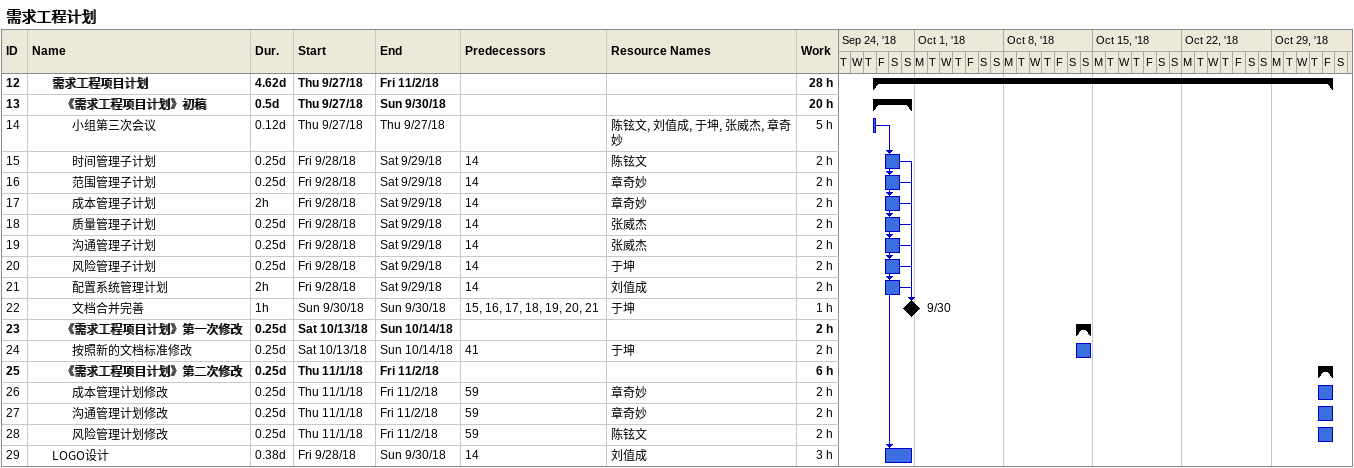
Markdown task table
需求工程计划

| ID | Level | Task | Duration | Start | Finish | Predecessors | Resources | Work (h) |
|---|---|---|---|---|---|---|---|---|
| 12 | 3 | **需求工程项目计划** | 4.62d | 2018-09-27 | 2018-11-02 |  |  | 28 |
| 13 | 4 | **《需求工程项目计划》初稿** | 0.5d | 2018-09-27 | 2018-09-30 |  |  | 20 |
| 14 | 5 | 小组第三次会议 | 0.12d | 2018-09-27 | 2018-09-27 |  | 陈铉文, 刘值成, 于坤, 张威杰, 章奇妙 | 5 |
| 15 | 5 | 时间管理子计划 | 0.25d | 2018-09-28 | 2018-09-29 | 14 | 陈铉文 | 2 |
| 16 | 5 | 范围管理子计划 | 0.25d | 2018-09-28 | 2018-09-29 | 14 | 章奇妙 | 2 |
| 17 | 5 | 成本管理子计划 | 2h | 2018-09-28 | 2018-09-29 | 14 | 章奇妙 | 2 |
| 18 | 5 | 质量管理子计划 | 0.25d | 2018-09-28 | 2018-09-29 | 14 | 张威杰 | 2 |
| 19 | 5 | 沟通管理子计划 | 0.25d | 2018-09-28 | 2018-09-29 | 14 | 张威杰 | 2 |
| 20 | 5 | 风险管理子计划 | 0.25d | 2018-09-28 | 2018-09-29 | 14 | 于坤 | 2 |
| 21 | 5 | 配置系统管理计划 | 2h | 2018-09-28 | 2018-09-29 | 14 | 刘值成 | 2 |
| 22 | 5 | 文档合并完善 | 1h | 2018-09-30 | 2018-09-30 | 15, 16, 17, 18, 19, 20, 21 | 于坤 | 1 |
| 23 | 4 | **《需求工程项目计划》第一次修改** | 0.25d | 2018-10-13 | 2018-10-14 |  |  | 2 |
| 24 | 5 | 按照新的文档标准修改 | 0.25d | 2018-10-13 | 2018-10-14 | 41 | 于坤 | 2 |
| 25 | 4 | **《需求工程项目计划》第二次修改** | 0.25d | 2018-11-01 | 2018-11-02 |  |  | 6 |
| 26 | 5 | 成本管理计划修改 | 0.25d | 2018-11-01 | 2018-11-02 | 59 | 章奇妙 | 2 |
| 27 | 5 | 沟通管理计划修改 | 0.25d | 2018-11-01 | 2018-11-02 | 59 | 章奇妙 | 2 |
| 28 | 5 | 风险管理计划修改 | 0.25d | 2018-11-01 | 2018-11-02 | 59 | 陈铉文 | 2 |
| 29 | 3 | LOGO设计 | 0.38d | 2018-09-28 | 2018-09-30 | 14 | 刘值成 | 3 |
